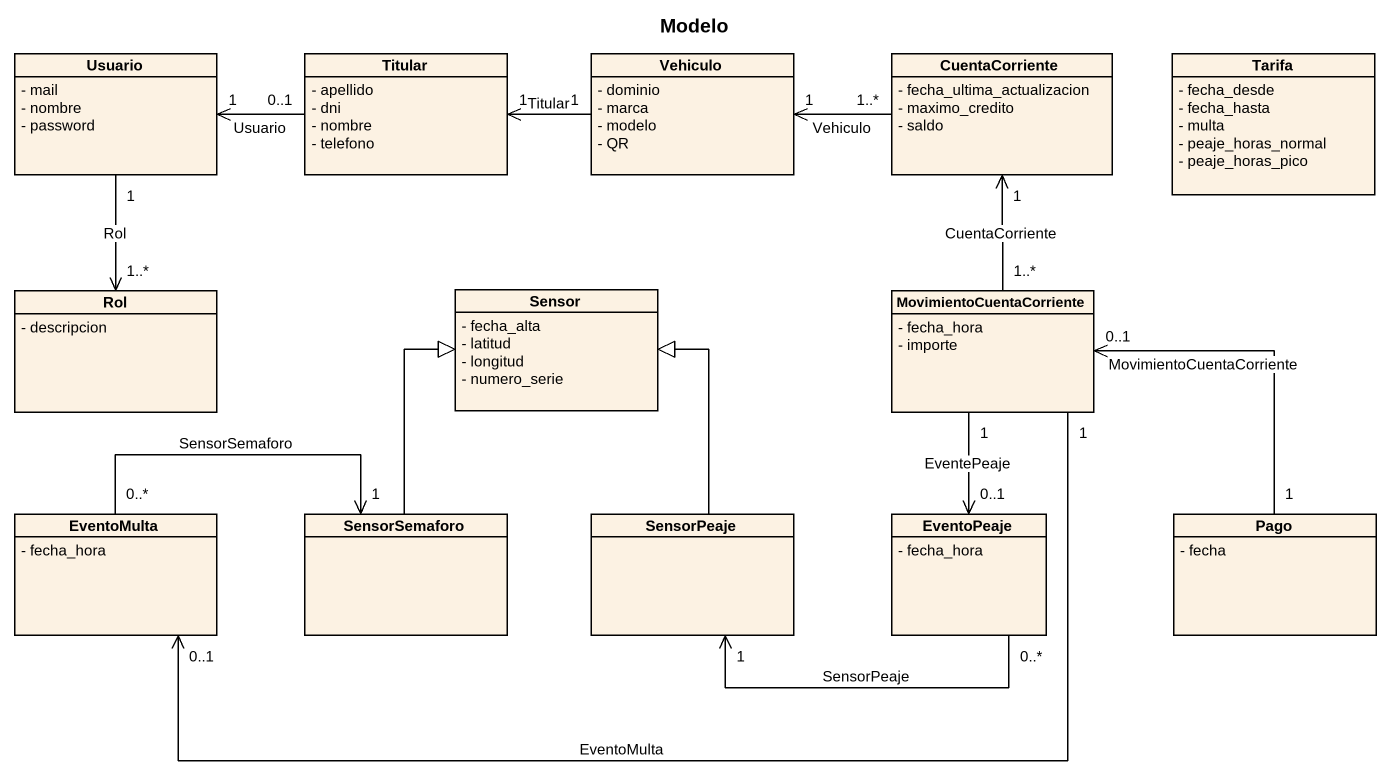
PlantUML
@startuml
title Modelo
hide circle
hide empty members
skinparam classAttributeIconSize 0
class Usuario {
  - mail
  - nombre
  - password
}
class Titular {
  - apellido
  - dni
  - nombre
  - telefono
}
class Vehiculo {
  - dominio
  - marca
  - modelo
  - QR
}
class CuentaCorriente {
  - fecha_ultima_actualizacion
  - maximo_credito
  - saldo
}
class Tarifa {
  - fecha_desde
  - fecha_hasta
  - multa
  - peaje_horas_normal
  - peaje_horas_pico
}
class Rol {
  - descripcion
}
class Sensor {
  - fecha_alta
  - latitud
  - longitud
  - numero_serie
}
class MovimientoCuentaCorriente {
  - fecha_hora
  - importe
}
class EventoMulta {
  - fecha_hora
}
class SensorSemaforo
class SensorPeaje
class EventoPeaje {
  - fecha_hora
}
class Pago {
  - fecha
}
Usuario "1" <-right- "0..1" Titular : Usuario
Usuario "1" --> "1..*" Rol : Rol
Titular "1" <-right- "1" Vehiculo : Titular
Vehiculo "1" <-right- "1..*" CuentaCorriente : Vehiculo
MovimientoCuentaCorriente "1..*" -up-> "1" CuentaCorriente : CuentaCorriente
MovimientoCuentaCorriente "0..1" <-- "1" Pago : MovimientoCuentaCorriente
EventoMulta "0..1" <-right- "1" MovimientoCuentaCorriente : EventoMulta
EventoMulta "0..*" -right-> "1" SensorSemaforo : SensorSemaforo
SensorSemaforo -up-|> Sensor
SensorPeaje -up-|> Sensor
EventoPeaje "0..1" <-up- "1" MovimientoCuentaCorriente : EventePeaje
EventoPeaje "0..*" -left-> "1" SensorPeaje : SensorPeaje
@enduml
